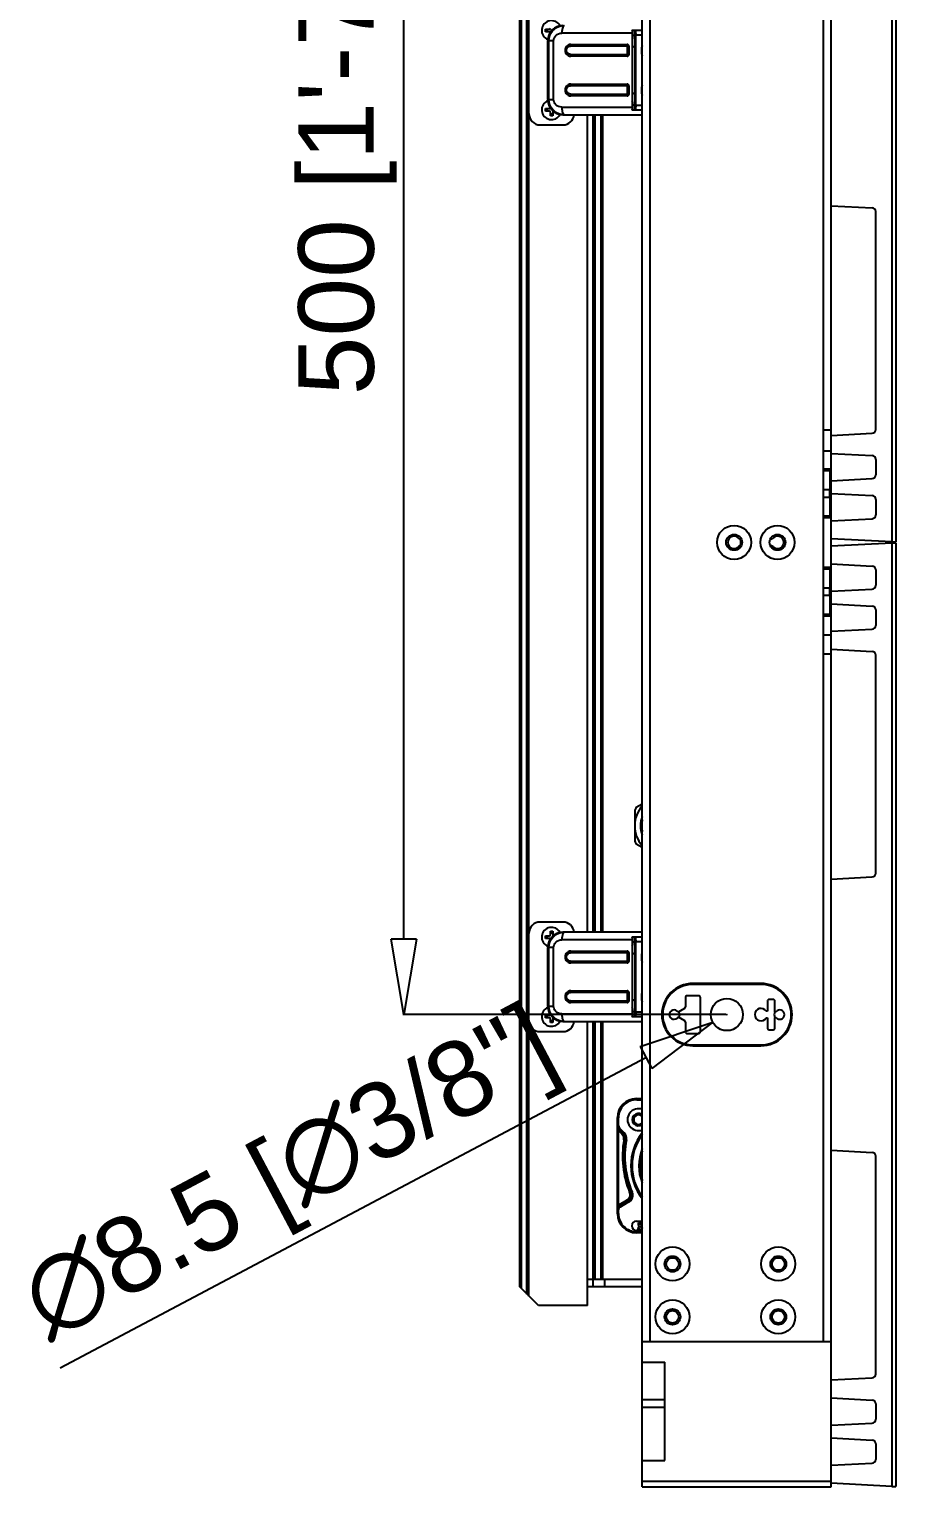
# Model space of a CAD drawing. Header units: millimetres. Extents: x -3132 to 28633, y 682 to 5849.
# Drawn here: x 1515.1 to 1744.4, y 1826.3 to 2212.1 of the extents above; entities that cross this region are included whole.
import ezdxf

# ---------------------------------------------------------------- set-up
doc = ezdxf.new("R2010")
doc.units = ezdxf.units.MM
doc.styles.get("Standard").update_dxf_attribs({"font": 'arial.ttf'})
doc.dimstyles.new('ISO_25-10', dxfattribs={"dimtxt": 20, "dimasz": 20, "dimexe": 0.3, "dimexo": 0.3, "dimgap": 2, "dimtad": 1, "dimrnd": 0.0001, "dimdsep": 46, "dimtxsty": 'Standard', "dimblk": 'CLOSEDBLANK', "dimcen": 0.1, "dimclrd": 256, "dimclre": 256, "dimclrt": 256, "dimadec": 0, "dimazin": 2, "dimtm": 1e-09, "dimtfac": 1, "dimtofl": 0, "dimtmove": 0, "dimatfit": 3, "dimldrblk": 'CLOSEDBLANK', "dimfxl": 1, "dimtolj": 1, "dimarcsym": 0})

# ---------------------------------------------------------------- blocks, each defined once
blk = doc.blocks.new('_ClosedBlank')
at = {"color": 0, "linetype": 'ByBlock', "lineweight": -2}
for p, q in [((-1, 0.167), (0, 0)), ((-1, 0.167), (-1, -0.167)), ((0, 0), (-1, -0.167))]:
    blk.add_line(p, q, dxfattribs=at)
blk = doc.blocks.new('*D207')
at = {"lineweight": -2, "transparency": 16777216}
for p, q in [((1699.41, 2451.26), (1613.93, 2451.26)), ((1614.23, 1971.26), (1614.23, 2431.26)), ((1699.41, 1951.26), (1613.93, 1951.26))]:
    blk.add_line(p, q, dxfattribs=at)
at = {"layer": 'Defpoints', "color": 0, "transparency": 16777216}
for p in [(1614.23, 2451.26), (1699.71, 2451.26), (1699.71, 1951.26)]:
    blk.add_point(p, dxfattribs=at)
at = {"lineweight": -2, "transparency": 16777216, "xscale": 20, "yscale": 20, "zscale": 20}
for p, rotation in [((1614.23, 2451.26), 90), ((1614.23, 1951.26), 270)]:
    blk.add_blockref('_ClosedBlank', p, dxfattribs=dict(at, rotation=rotation))
at = {"transparency": 16777216, "insert": (1599.29, 2201.26), "char_height": 20, "attachment_point": 5, "rotation": 90}
blk.add_mtext('\\A1;500 [1\'-7 5/8"]', dxfattribs=at)
blk = doc.blocks.new('*D212')
at = {"lineweight": -2, "transparency": 16777216}
for p, q in [((1699.61, 1951.26), (1699.81, 1951.26)), ((1699.71, 1951.16), (1699.71, 1951.36)), ((1523.3, 1857.76), (1678.28, 1939.9))]:
    blk.add_line(p, q, dxfattribs=at)
at = {"layer": 'Defpoints', "color": 0, "transparency": 16777216}
for p in [(1703.46, 1953.25), (1695.95, 1949.27)]:
    blk.add_point(p, dxfattribs=at)
at = {"lineweight": -2, "transparency": 16777216, "xscale": 20, "yscale": 20, "zscale": 20, "rotation": 27.92476315770075}
blk.add_blockref('_ClosedBlank', (1695.95, 1949.27), dxfattribs=at)
at = {"transparency": 16777216, "insert": (1584.86, 1907.53), "char_height": 20, "attachment_point": 5, "rotation": 27.9248}
blk.add_mtext('\\A1;∅8.5 [∅3/8"]', dxfattribs=at)

msp = doc.modelspace()

# ---------------------------------------------------------------- linework, layer by layer
at = {"linetype": 'Continuous'}
for p, q in [((1677.308, 1826.259), (1677.308, 2576.259)), ((1679.308, 2537.759), (1679.308, 1864.759)), ((1725.308, 1864.759), (1725.308, 2537.759)), ((1646.808, 1877.259), (1646.808, 2528.259)), ((1647.308, 1876.759), (1647.308, 2528.759)), ((1644.808, 2526.259), (1644.808, 1879.259)), ((1645.234, 2526.685), (1645.234, 1878.832)), ((1727.308, 2077.197), (1727.308, 2325.32)), ((1743.308, 2326.159), (1743.308, 2076.359)), ((1744.408, 2326.159), (1744.408, 2076.359)), ((1651.708, 2211.439), (1651.708, 2212.079)), ((1651.708, 2212.079), (1652.688, 2212.079)), ((1652.688, 2211.439), (1651.708, 2211.439)), ((1652.184, 2211.439), (1652.184, 2212.079)), ((1674.607, 2211.059), (1656.016, 2211.059)), ((1674.58, 2211.859), (1677.308, 2211.859)), ((1677.308, 2211.759), (1674.586, 2211.759)), ((1674.607, 2211.059), (1674.607, 2191.459)), ((1675.356, 2210.559), (1675.356, 2211.759)), ((1652.291, 2207.759), (1652.291, 2209.059)), ((1653.832, 2209.059), (1652.291, 2209.059)), ((1652.291, 2207.759), (1652.362, 2207.759)), ((1652.357, 2194.759), (1652.357, 2207.759)), ((1652.362, 2207.759), (1652.362, 2194.759)), ((1652.598, 2193.459), (1652.598, 2209.059)), ((1653.832, 2193.459), (1653.832, 2209.059)), ((1673.344, 2207.601), (1658.284, 2207.601)), ((1658.364, 2208.059), (1673.314, 2208.059)), ((1673.436, 2205.509), (1673.436, 2207.509)), ((1673.861, 2207.509), (1673.436, 2207.509)), ((1673.861, 2205.509), (1673.861, 2207.509)), ((1674.95, 2207.444), (1674.708, 2207.444)), ((1674.85, 2210.059), (1674.85, 2210.559)), ((1674.85, 2210.559), (1675.389, 2210.559)), ((1675.389, 2191.959), (1675.389, 2210.559)), ((1675.579, 2191.959), (1675.579, 2210.559)), ((1677.308, 2210.559), (1675.579, 2210.559)), ((1677.2, 2205.459), (1677.2, 2207.359)), ((1658.284, 2205.417), (1673.344, 2205.417)), ((1673.314, 2204.959), (1658.364, 2204.959)), ((1673.436, 2205.509), (1673.861, 2205.509)), ((1673.344, 2197.101), (1658.284, 2197.101)), ((1658.364, 2197.559), (1673.314, 2197.559)), ((1673.436, 2195.009), (1673.436, 2197.009)), ((1673.861, 2197.009), (1673.436, 2197.009)), ((1673.861, 2195.009), (1673.861, 2197.009)), ((1677.2, 2194.951), (1677.2, 2196.859)), ((1652.291, 2193.459), (1652.291, 2194.759)), ((1652.362, 2194.759), (1652.291, 2194.759)), ((1652.291, 2193.459), (1653.832, 2193.459)), ((1658.284, 2194.917), (1673.344, 2194.917)), ((1673.314, 2194.459), (1658.364, 2194.459)), ((1673.436, 2195.009), (1673.861, 2195.009)), ((1674.708, 2195.074), (1674.95, 2195.074)), ((1674.85, 2191.959), (1674.85, 2192.459)), ((1675.389, 2191.959), (1674.85, 2191.959)), ((1675.356, 2190.759), (1675.356, 2191.959)), ((1675.579, 2191.959), (1677.308, 2191.959)), ((1651.708, 2190.439), (1651.708, 2191.079)), ((1651.708, 2191.079), (1652.688, 2191.079)), ((1652.688, 2190.439), (1651.708, 2190.439)), ((1652.184, 2190.439), (1652.184, 2191.079)), ((1652.988, 2189.159), (1652.988, 2190.139)), ((1653.628, 2189.635), (1652.988, 2189.635)), ((1653.628, 2189.159), (1652.988, 2189.159)), ((1653.628, 2190.139), (1653.628, 2189.159)), ((1656.016, 2191.459), (1674.607, 2191.459)), ((1656.306, 2189.459), (1677.308, 2189.459)), ((1662.808, 1973.059), (1662.808, 2189.459)), ((1664.308, 1973.059), (1664.308, 2189.459)), ((1664.808, 1973.059), (1664.808, 2189.459)), ((1666.308, 2189.459), (1666.308, 1973.059)), ((1666.808, 2189.459), (1666.808, 1973.059)), ((1677.308, 2190.659), (1674.58, 2190.659)), ((1674.586, 2190.759), (1677.308, 2190.759)), ((1677.308, 2189.351), (1677.148, 2189.312)), ((1677.148, 2189.312), (1677.17, 2189.312)), ((1650.308, 2186.759), (1656.308, 2186.759)), ((1727.308, 2165.366), (1738.16, 2164.797)), ((1739.108, 2106.13), (1739.108, 2163.799)), ((1725.308, 2106.06), (1727.308, 2106.06)), ((1727.308, 2104.562), (1738.16, 2105.131)), ((1725.308, 2100.458), (1727.308, 2100.458)), ((1727.308, 2099.799), (1738.16, 2099.23)), ((1725.308, 2095.715), (1727.308, 2095.715)), ((1725.308, 2095.259), (1726.908, 2095.259)), ((1727.208, 2094.959), (1726.908, 2095.259)), ((1726.908, 2095.259), (1726.908, 2090.259)), ((1739.108, 2098.232), (1739.108, 2094.13)), ((1727.208, 2094.959), (1727.208, 2090.259)), ((1727.308, 2092.562), (1738.16, 2093.131)), ((1725.308, 2090.259), (1727.208, 2090.259)), ((1725.308, 2088.259), (1727.208, 2088.259)), ((1726.858, 2090.259), (1726.858, 2088.259)), ((1726.908, 2088.259), (1726.908, 2083.259)), ((1727.158, 2090.259), (1727.158, 2088.259)), ((1727.208, 2088.259), (1727.208, 2083.559)), ((1727.308, 2089.197), (1738.16, 2088.629)), ((1739.108, 2087.63), (1739.108, 2083.528)), ((1725.308, 2083.259), (1726.908, 2083.259)), ((1725.308, 2082.802), (1727.308, 2082.802)), ((1727.208, 2083.559), (1726.908, 2083.259)), ((1727.308, 2081.961), (1738.16, 2082.529)), ((1703.037, 2077.084), (1703.386, 2077.285)), ((1711.33, 2077.285), (1711.679, 2077.084)), ((1743.308, 2076.359), (1727.308, 2077.197)), ((1727.308, 2075.32), (1727.308, 2077.197)), ((1727.308, 2075.32), (1743.308, 2076.159)), ((1743.308, 2076.359), (1744.408, 2076.359)), ((1743.308, 2076.159), (1744.408, 2076.159)), ((1743.308, 2076.159), (1743.308, 1826.359)), ((1744.408, 2076.159), (1744.408, 1826.359)), ((1703.386, 2075.232), (1703.037, 2075.434)), ((1711.679, 2075.434), (1711.33, 2075.232)), ((1727.308, 1826.259), (1727.308, 2075.32)), ((1725.308, 2069.715), (1727.308, 2069.715)), ((1725.308, 2069.259), (1726.908, 2069.259)), ((1727.208, 2068.959), (1726.908, 2069.259)), ((1726.908, 2069.259), (1726.908, 2064.259)), ((1727.208, 2068.959), (1727.208, 2064.259)), ((1727.308, 2070.557), (1738.16, 2069.988)), ((1739.108, 2068.99), (1739.108, 2064.888)), ((1725.308, 2064.259), (1727.208, 2064.259)), ((1725.308, 2062.259), (1727.208, 2062.259)), ((1726.858, 2064.259), (1726.858, 2062.259)), ((1726.908, 2062.259), (1726.908, 2057.259)), ((1727.158, 2064.259), (1727.158, 2062.259)), ((1727.208, 2062.259), (1727.208, 2057.559)), ((1727.308, 2063.32), (1738.16, 2063.889)), ((1725.308, 2057.259), (1726.908, 2057.259)), ((1725.308, 2056.802), (1727.308, 2056.802)), ((1727.208, 2057.559), (1726.908, 2057.259)), ((1727.308, 2059.956), (1738.16, 2059.387)), ((1739.108, 2058.388), (1739.108, 2054.286)), ((1727.308, 2052.719), (1738.16, 2053.287)), ((1725.308, 2051.801), (1727.308, 2051.801)), ((1725.308, 2046.717), (1727.308, 2046.717)), ((1727.308, 2047.956), (1738.16, 2047.387)), ((1739.108, 1988.716), (1739.108, 2046.388)), ((1675.737, 2006.126), (1677.308, 2007.032)), ((1675.308, 2005.382), (1675.308, 1997.136)), ((1677.308, 1995.485), (1675.737, 1996.392)), ((1727.308, 1987.149), (1738.16, 1987.718)), ((1656.308, 1975.759), (1650.308, 1975.759)), ((1651.708, 1972.079), (1652.688, 1972.079)), ((1651.708, 1971.439), (1651.708, 1972.079)), ((1652.184, 1971.439), (1652.184, 1972.079)), ((1652.988, 1973.359), (1653.628, 1973.359)), ((1652.988, 1972.379), (1652.988, 1973.359)), ((1652.988, 1972.883), (1653.628, 1972.883)), ((1653.628, 1973.359), (1653.628, 1972.379)), ((1677.308, 1973.059), (1656.306, 1973.059)), ((1674.58, 1971.859), (1677.308, 1971.859)), ((1677.308, 1971.759), (1674.586, 1971.759)), ((1675.356, 1970.559), (1675.356, 1971.759)), ((1652.688, 1971.439), (1651.708, 1971.439)), ((1653.832, 1969.059), (1652.291, 1969.059)), ((1652.291, 1967.759), (1652.291, 1969.059)), ((1652.598, 1953.459), (1652.598, 1969.059)), ((1653.832, 1953.459), (1653.832, 1969.059)), ((1674.607, 1971.059), (1656.016, 1971.059)), ((1658.364, 1968.059), (1673.314, 1968.059)), ((1674.607, 1971.059), (1674.607, 1951.459)), ((1674.85, 1970.559), (1675.389, 1970.559)), ((1674.85, 1970.059), (1674.85, 1970.559)), ((1675.389, 1951.959), (1675.389, 1970.559)), ((1677.308, 1970.559), (1675.579, 1970.559)), ((1675.579, 1951.959), (1675.579, 1970.559)), ((1652.291, 1967.759), (1652.362, 1967.759)), ((1652.357, 1954.759), (1652.357, 1967.759)), ((1652.362, 1967.759), (1652.362, 1954.759)), ((1673.344, 1967.601), (1658.284, 1967.601)), ((1658.284, 1965.417), (1673.344, 1965.417)), ((1673.314, 1964.959), (1658.364, 1964.959)), ((1673.861, 1967.509), (1673.436, 1967.509)), ((1673.436, 1965.509), (1673.436, 1967.509)), ((1673.436, 1965.509), (1673.861, 1965.509)), ((1673.861, 1965.509), (1673.861, 1967.509)), ((1674.95, 1967.444), (1674.708, 1967.444)), ((1677.2, 1965.459), (1677.2, 1967.359)), ((1673.344, 1957.101), (1658.284, 1957.101)), ((1658.364, 1957.559), (1673.314, 1957.559)), ((1673.861, 1957.009), (1673.436, 1957.009)), ((1673.436, 1955.009), (1673.436, 1957.009)), ((1673.861, 1955.009), (1673.861, 1957.009)), ((1677.2, 1954.951), (1677.2, 1956.859)), ((1692.208, 1956.259), (1689.208, 1956.259)), ((1708.708, 1959.509), (1690.708, 1959.509)), ((1708.708, 1959.259), (1690.708, 1959.259)), ((1652.362, 1954.759), (1652.291, 1954.759)), ((1652.291, 1953.459), (1652.291, 1954.759)), ((1652.291, 1953.459), (1653.832, 1953.459)), ((1658.284, 1954.917), (1673.344, 1954.917)), ((1673.314, 1954.459), (1658.364, 1954.459)), ((1673.436, 1955.009), (1673.861, 1955.009)), ((1674.708, 1955.074), (1674.95, 1955.074)), ((1674.85, 1951.959), (1674.85, 1952.459)), ((1688.458, 1952.847), (1686.791, 1951.884)), ((1688.708, 1955.759), (1688.708, 1953.28)), ((1692.708, 1946.759), (1692.708, 1955.759)), ((1710.408, 1954.759), (1710.408, 1952.129)), ((1711.908, 1955.259), (1710.908, 1955.259)), ((1712.408, 1952.009), (1712.408, 1954.759)), ((1651.708, 1951.079), (1652.688, 1951.079)), ((1651.708, 1950.439), (1651.708, 1951.079)), ((1652.688, 1950.439), (1651.708, 1950.439)), ((1652.184, 1950.439), (1652.184, 1951.079)), ((1652.988, 1949.159), (1652.988, 1950.139)), ((1653.628, 1949.635), (1652.988, 1949.635)), ((1653.628, 1949.159), (1652.988, 1949.159)), ((1653.628, 1950.139), (1653.628, 1949.159)), ((1656.016, 1951.459), (1674.607, 1951.459)), ((1656.306, 1949.459), (1677.308, 1949.459)), ((1662.808, 1874.259), (1662.808, 1949.459)), ((1664.308, 1879.259), (1664.308, 1949.459)), ((1664.808, 1881.259), (1664.808, 1949.459)), ((1666.308, 1949.459), (1666.308, 1881.259)), ((1666.808, 1949.459), (1666.808, 1881.259)), ((1677.308, 1950.659), (1674.58, 1950.659)), ((1674.586, 1950.759), (1677.308, 1950.759)), ((1675.389, 1951.959), (1674.85, 1951.959)), ((1675.356, 1950.759), (1675.356, 1951.959)), ((1675.579, 1951.959), (1677.308, 1951.959)), ((1677.308, 1949.351), (1677.148, 1949.312)), ((1677.148, 1949.312), (1677.17, 1949.312)), ((1686.791, 1950.634), (1688.458, 1949.671)), ((1688.708, 1949.238), (1688.708, 1946.759)), ((1710.408, 1952.129), (1710.11, 1952.129)), ((1710.11, 1950.389), (1710.408, 1950.389)), ((1710.408, 1950.389), (1710.408, 1947.759)), ((1712.708, 1952.009), (1712.408, 1952.009)), ((1712.408, 1947.759), (1712.408, 1950.509)), ((1712.408, 1950.509), (1712.708, 1950.509)), ((1650.308, 1946.759), (1656.308, 1946.759)), ((1689.208, 1946.259), (1692.208, 1946.259)), ((1710.908, 1947.259), (1711.908, 1947.259)), ((1690.708, 1943.259), (1708.708, 1943.259)), ((1690.708, 1943.009), (1708.708, 1943.009)), ((1675.757, 1929.009), (1677.308, 1929.009)), ((1675.757, 1929.009), (1675.832, 1928.934)), ((1677.308, 1928.934), (1675.832, 1928.934)), ((1675.832, 1928.734), (1675.832, 1928.934)), ((1675.832, 1928.734), (1677.308, 1928.734)), ((1670.833, 1923.935), (1670.758, 1924.01)), ((1670.758, 1898.508), (1670.758, 1924.01)), ((1670.816, 1921.346), (1670.833, 1921.844)), ((1670.833, 1923.935), (1671.033, 1923.935)), ((1670.833, 1923.935), (1670.833, 1921.844)), ((1671.033, 1921.844), (1670.833, 1921.844)), ((1671.033, 1921.844), (1671.033, 1923.934)), ((1670.816, 1921.346), (1670.816, 1899.981)), ((1671.972, 1919.597), (1671.016, 1920.553)), ((1671.016, 1900.776), (1671.016, 1920.553)), ((1671.164, 1921.05), (1671.151, 1920.684)), ((1671.151, 1920.684), (1672.105, 1919.73)), ((1671.164, 1921.05), (1671.297, 1921.183)), ((1671.164, 1921.05), (1672.393, 1919.821)), ((1671.297, 1921.183), (1672.526, 1919.954)), ((1672.105, 1919.73), (1671.972, 1919.597)), ((1672.105, 1919.73), (1672.393, 1919.821)), ((1672.526, 1919.954), (1672.393, 1919.821)), ((1672.442, 1918.112), (1672.627, 1918.08)), ((1672.914, 1918.161), (1672.627, 1918.08)), ((1672.914, 1918.161), (1673.099, 1918.128)), ((1727.308, 1915.366), (1738.16, 1914.797)), ((1739.108, 1856.13), (1739.108, 1913.799)), ((1674.146, 1904.294), (1673.972, 1904.222)), ((1674.146, 1904.294), (1674.478, 1904.195)), ((1674.651, 1904.268), (1674.478, 1904.195)), ((1670.758, 1898.508), (1670.833, 1898.583)), ((1670.833, 1899.57), (1670.816, 1899.981)), ((1670.833, 1899.57), (1671.033, 1899.57)), ((1670.833, 1899.57), (1670.833, 1898.583)), ((1671.033, 1898.583), (1670.833, 1898.583)), ((1671.016, 1900.776), (1671.148, 1900.639)), ((1671.033, 1898.583), (1671.033, 1899.57)), ((1671.252, 1900.956), (1673.254, 1902.112)), ((1671.252, 1900.956), (1671.346, 1900.793)), ((1671.346, 1900.793), (1673.348, 1901.949)), ((1671.346, 1900.793), (1671.359, 1900.491)), ((1673.687, 1901.835), (1671.359, 1900.491)), ((1671.359, 1900.491), (1671.453, 1900.328)), ((1673.781, 1901.672), (1671.453, 1900.328)), ((1673.254, 1902.112), (1673.348, 1901.949)), ((1673.348, 1901.949), (1673.687, 1901.835)), ((1673.687, 1901.835), (1673.781, 1901.672)), ((1675.758, 1896.609), (1677.308, 1896.609)), ((1676.181, 1895.042), (1676.168, 1894.276)), ((1676.181, 1895.042), (1676.273, 1895.042)), ((1675.832, 1893.584), (1675.757, 1893.509)), ((1677.308, 1893.509), (1675.757, 1893.509)), ((1677.308, 1894.109), (1675.758, 1894.109)), ((1677.308, 1893.784), (1675.832, 1893.784)), ((1675.832, 1893.584), (1675.832, 1893.784)), ((1675.832, 1893.584), (1677.308, 1893.584)), ((1676.259, 1894.276), (1676.168, 1894.276)), ((1676.344, 1894.376), (1676.405, 1894.366)), ((1676.405, 1894.366), (1676.534, 1894.326)), ((1649.808, 1874.259), (1644.808, 1879.259)), ((1662.808, 1881.259), (1677.308, 1881.259)), ((1662.808, 1879.259), (1677.308, 1879.259)), ((1667.308, 1881.259), (1667.308, 1879.259)), ((1662.808, 1874.259), (1649.808, 1874.259)), ((1677.308, 1864.759), (1727.308, 1864.759)), ((1677.308, 1859.259), (1683.308, 1859.259)), ((1683.308, 1833.259), (1683.308, 1859.259)), ((1727.308, 1854.562), (1738.16, 1855.131)), ((1683.308, 1849.259), (1677.308, 1849.259)), ((1727.308, 1849.799), (1738.16, 1849.23)), ((1739.108, 1848.232), (1739.108, 1844.13)), ((1683.308, 1847.259), (1677.308, 1847.259)), ((1727.308, 1842.562), (1738.16, 1843.131)), ((1727.308, 1839.197), (1738.16, 1838.629)), ((1739.108, 1837.63), (1739.108, 1833.528)), ((1677.308, 1833.259), (1683.308, 1833.259)), ((1727.308, 1831.961), (1738.16, 1832.529)), ((1677.308, 1827.759), (1727.308, 1827.759)), ((1677.308, 1826.259), (1727.308, 1826.259)), ((1743.308, 1826.359), (1727.308, 1827.197)), ((1743.308, 1826.359), (1744.408, 1826.359))]:
    msp.add_line(p, q, dxfattribs=at)
for points in [[(1652.598, 2209.059), (1652.657, 2209.74), (1652.84, 2210.417), (1653.147, 2211.066), (1653.543, 2211.621), (1654.042, 2212.114), (1654.633, 2212.523), (1655.263, 2212.813), (1655.947, 2212.996), (1656.666, 2213.059)], [(1653.832, 2209.059), (1653.867, 2209.415), (1653.976, 2209.772), (1654.161, 2210.114), (1654.413, 2210.416), (1654.734, 2210.677), (1655.115, 2210.88), (1655.544, 2211.011), (1656.016, 2211.059)], [(1656.666, 2213.059), (1656.522, 2213.009), (1656.388, 2212.867), (1656.267, 2212.639), (1656.164, 2212.331), (1656.084, 2211.949), (1656.033, 2211.518), (1656.016, 2211.059)], [(1674.58, 2211.859), (1674.595, 2211.601), (1674.604, 2211.332), (1674.607, 2211.059)], [(1675.389, 2211.759), (1675.432, 2211.729), (1675.472, 2211.639), (1675.507, 2211.497), (1675.537, 2211.308), (1675.56, 2211.081), (1675.574, 2210.827), (1675.579, 2210.559)], [(1658.364, 2208.059), (1658.033, 2208.02), (1657.716, 2207.905), (1657.429, 2207.717), (1657.197, 2207.474), (1657.02, 2207.179), (1656.911, 2206.853), (1656.874, 2206.51), (1656.91, 2206.168), (1657.018, 2205.844), (1657.192, 2205.55), (1657.425, 2205.304), (1657.713, 2205.114), (1658.033, 2204.997), (1658.364, 2204.959)], [(1658.284, 2205.417), (1658.029, 2205.449), (1657.789, 2205.543), (1657.579, 2205.694), (1657.411, 2205.89), (1657.293, 2206.121), (1657.232, 2206.376), (1657.232, 2206.637), (1657.291, 2206.89), (1657.408, 2207.123), (1657.575, 2207.321), (1657.786, 2207.473), (1658.028, 2207.568), (1658.284, 2207.601)], [(1658.364, 2208.059), (1658.332, 2207.983), (1658.306, 2207.877), (1658.29, 2207.746), (1658.284, 2207.601)], [(1673.344, 2207.601), (1673.342, 2207.743), (1673.336, 2207.872), (1673.326, 2207.981), (1673.314, 2208.059)], [(1673.861, 2207.509), (1673.842, 2207.651), (1673.788, 2207.784), (1673.702, 2207.897), (1673.589, 2207.984), (1673.457, 2208.04), (1673.314, 2208.059)], [(1673.344, 2207.601), (1673.379, 2207.594), (1673.409, 2207.574), (1673.429, 2207.544), (1673.436, 2207.509)], [(1677.308, 2207.65), (1677.286, 2207.628), (1677.222, 2207.501), (1677.2, 2207.359)], [(1658.284, 2205.417), (1658.289, 2205.275), (1658.305, 2205.146), (1658.331, 2205.037), (1658.364, 2204.959)], [(1673.314, 2204.959), (1673.456, 2204.978), (1673.588, 2205.033), (1673.7, 2205.12), (1673.787, 2205.233), (1673.842, 2205.366), (1673.861, 2205.509)], [(1673.314, 2204.959), (1673.326, 2205.035), (1673.336, 2205.141), (1673.342, 2205.272), (1673.344, 2205.417)], [(1673.436, 2205.509), (1673.429, 2205.474), (1673.409, 2205.444), (1673.379, 2205.424), (1673.344, 2205.417)], [(1677.2, 2205.459), (1677.222, 2205.317), (1677.286, 2205.189), (1677.308, 2205.167)], [(1658.364, 2197.559), (1658.033, 2197.52), (1657.716, 2197.405), (1657.429, 2197.217), (1657.197, 2196.974), (1657.02, 2196.679), (1656.911, 2196.353), (1656.874, 2196.01), (1656.91, 2195.668), (1657.018, 2195.344), (1657.192, 2195.05), (1657.425, 2194.804), (1657.713, 2194.614), (1658.033, 2194.497), (1658.364, 2194.459)], [(1658.284, 2194.917), (1658.029, 2194.949), (1657.789, 2195.043), (1657.579, 2195.194), (1657.411, 2195.39), (1657.293, 2195.621), (1657.232, 2195.876), (1657.232, 2196.137), (1657.291, 2196.39), (1657.408, 2196.623), (1657.575, 2196.821), (1657.786, 2196.973), (1658.028, 2197.068), (1658.284, 2197.101)], [(1658.364, 2197.559), (1658.332, 2197.483), (1658.306, 2197.377), (1658.29, 2197.246), (1658.284, 2197.101)], [(1673.344, 2197.101), (1673.342, 2197.243), (1673.336, 2197.372), (1673.326, 2197.481), (1673.314, 2197.559)], [(1673.861, 2197.009), (1673.842, 2197.151), (1673.788, 2197.284), (1673.702, 2197.397), (1673.589, 2197.484), (1673.457, 2197.54), (1673.314, 2197.559)], [(1673.344, 2197.101), (1673.379, 2197.094), (1673.409, 2197.074), (1673.429, 2197.044), (1673.436, 2197.009)], [(1677.308, 2197.15), (1677.286, 2197.128), (1677.222, 2197.001), (1677.2, 2196.859)], [(1656.666, 2189.459), (1655.952, 2189.521), (1655.27, 2189.702), (1654.641, 2189.99), (1654.044, 2190.401), (1653.541, 2190.899), (1653.144, 2191.459), (1652.837, 2192.109), (1652.656, 2192.784), (1652.598, 2193.459)], [(1656.016, 2191.459), (1655.553, 2191.505), (1655.125, 2191.633), (1654.741, 2191.836), (1654.414, 2192.1), (1654.159, 2192.407), (1653.973, 2192.753), (1653.865, 2193.11), (1653.832, 2193.459)], [(1658.284, 2194.917), (1658.289, 2194.775), (1658.305, 2194.646), (1658.331, 2194.537), (1658.364, 2194.459)], [(1673.314, 2194.459), (1673.456, 2194.478), (1673.588, 2194.533), (1673.7, 2194.62), (1673.787, 2194.733), (1673.842, 2194.866), (1673.861, 2195.009)], [(1673.314, 2194.459), (1673.326, 2194.535), (1673.336, 2194.641), (1673.342, 2194.772), (1673.344, 2194.917)], [(1673.436, 2195.009), (1673.429, 2194.974), (1673.409, 2194.944), (1673.379, 2194.924), (1673.344, 2194.917)], [(1675.579, 2191.959), (1675.574, 2191.691), (1675.56, 2191.437), (1675.537, 2191.21), (1675.507, 2191.021), (1675.472, 2190.878), (1675.432, 2190.789), (1675.389, 2190.759)], [(1677.2, 2194.951), (1677.224, 2194.811), (1677.289, 2194.686), (1677.308, 2194.667)], [(1656.016, 2191.459), (1656.032, 2191.016), (1656.078, 2190.605), (1656.152, 2190.233), (1656.253, 2189.915), (1656.377, 2189.668), (1656.517, 2189.512), (1656.666, 2189.459)], [(1674.607, 2191.459), (1674.604, 2191.185), (1674.595, 2190.917), (1674.58, 2190.659)], [(1652.598, 1969.059), (1652.657, 1969.74), (1652.84, 1970.417), (1653.147, 1971.066), (1653.543, 1971.621), (1654.042, 1972.114), (1654.633, 1972.523), (1655.263, 1972.813), (1655.947, 1972.996), (1656.666, 1973.059)], [(1656.666, 1973.059), (1656.522, 1973.009), (1656.388, 1972.867), (1656.267, 1972.639), (1656.164, 1972.331), (1656.084, 1971.949), (1656.033, 1971.518), (1656.016, 1971.059)], [(1674.58, 1971.859), (1674.595, 1971.601), (1674.604, 1971.332), (1674.607, 1971.059)], [(1675.389, 1971.759), (1675.432, 1971.729), (1675.472, 1971.639), (1675.507, 1971.497), (1675.537, 1971.308), (1675.56, 1971.081), (1675.574, 1970.827), (1675.579, 1970.559)], [(1653.832, 1969.059), (1653.867, 1969.415), (1653.976, 1969.772), (1654.161, 1970.114), (1654.413, 1970.416), (1654.734, 1970.677), (1655.115, 1970.88), (1655.544, 1971.011), (1656.016, 1971.059)], [(1658.364, 1968.059), (1658.033, 1968.02), (1657.716, 1967.905), (1657.429, 1967.717), (1657.197, 1967.474), (1657.02, 1967.179), (1656.911, 1966.853), (1656.874, 1966.51), (1656.91, 1966.168), (1657.018, 1965.844), (1657.192, 1965.55), (1657.425, 1965.304), (1657.713, 1965.114), (1658.033, 1964.997), (1658.364, 1964.959)], [(1658.364, 1968.059), (1658.332, 1967.983), (1658.306, 1967.877), (1658.29, 1967.746), (1658.284, 1967.601)], [(1673.861, 1967.509), (1673.842, 1967.651), (1673.788, 1967.784), (1673.702, 1967.897), (1673.589, 1967.984), (1673.457, 1968.04), (1673.314, 1968.059)], [(1673.344, 1967.601), (1673.342, 1967.743), (1673.336, 1967.872), (1673.326, 1967.981), (1673.314, 1968.059)], [(1658.284, 1965.417), (1658.029, 1965.449), (1657.789, 1965.543), (1657.579, 1965.694), (1657.411, 1965.89), (1657.293, 1966.121), (1657.232, 1966.376), (1657.232, 1966.637), (1657.291, 1966.89), (1657.408, 1967.123), (1657.575, 1967.321), (1657.786, 1967.473), (1658.028, 1967.568), (1658.284, 1967.601)], [(1658.284, 1965.417), (1658.289, 1965.275), (1658.305, 1965.146), (1658.331, 1965.037), (1658.364, 1964.959)], [(1673.314, 1964.959), (1673.456, 1964.978), (1673.588, 1965.033), (1673.7, 1965.12), (1673.787, 1965.233), (1673.842, 1965.366), (1673.861, 1965.509)], [(1673.314, 1964.959), (1673.326, 1965.035), (1673.336, 1965.141), (1673.342, 1965.272), (1673.344, 1965.417)], [(1673.344, 1967.601), (1673.379, 1967.594), (1673.409, 1967.574), (1673.429, 1967.544), (1673.436, 1967.509)], [(1673.436, 1965.509), (1673.429, 1965.474), (1673.409, 1965.444), (1673.379, 1965.424), (1673.344, 1965.417)], [(1677.308, 1967.65), (1677.286, 1967.628), (1677.222, 1967.501), (1677.2, 1967.359)], [(1677.2, 1965.459), (1677.222, 1965.317), (1677.286, 1965.189), (1677.308, 1965.167)], [(1658.364, 1957.559), (1658.033, 1957.52), (1657.716, 1957.405), (1657.429, 1957.217), (1657.197, 1956.974), (1657.02, 1956.679), (1656.911, 1956.353), (1656.874, 1956.01), (1656.91, 1955.668), (1657.018, 1955.344), (1657.192, 1955.05), (1657.425, 1954.804), (1657.713, 1954.614), (1658.033, 1954.497), (1658.364, 1954.459)], [(1658.284, 1954.917), (1658.029, 1954.949), (1657.789, 1955.043), (1657.579, 1955.194), (1657.411, 1955.39), (1657.293, 1955.621), (1657.232, 1955.876), (1657.232, 1956.137), (1657.291, 1956.39), (1657.408, 1956.623), (1657.575, 1956.821), (1657.786, 1956.973), (1658.028, 1957.068), (1658.284, 1957.101)], [(1658.364, 1957.559), (1658.332, 1957.483), (1658.306, 1957.377), (1658.29, 1957.246), (1658.284, 1957.101)], [(1673.861, 1957.009), (1673.842, 1957.151), (1673.788, 1957.284), (1673.702, 1957.397), (1673.589, 1957.484), (1673.457, 1957.54), (1673.314, 1957.559)], [(1673.344, 1957.101), (1673.342, 1957.243), (1673.336, 1957.372), (1673.326, 1957.481), (1673.314, 1957.559)], [(1673.344, 1957.101), (1673.379, 1957.094), (1673.409, 1957.074), (1673.429, 1957.044), (1673.436, 1957.009)], [(1677.308, 1957.15), (1677.286, 1957.128), (1677.222, 1957.001), (1677.2, 1956.859)], [(1656.666, 1949.459), (1655.952, 1949.521), (1655.27, 1949.702), (1654.641, 1949.99), (1654.044, 1950.401), (1653.541, 1950.899), (1653.144, 1951.459), (1652.837, 1952.109), (1652.656, 1952.784), (1652.598, 1953.459)], [(1656.016, 1951.459), (1655.553, 1951.505), (1655.125, 1951.633), (1654.741, 1951.836), (1654.414, 1952.1), (1654.159, 1952.407), (1653.973, 1952.753), (1653.865, 1953.11), (1653.832, 1953.459)], [(1658.284, 1954.917), (1658.289, 1954.775), (1658.305, 1954.646), (1658.331, 1954.537), (1658.364, 1954.459)], [(1673.314, 1954.459), (1673.456, 1954.478), (1673.588, 1954.533), (1673.7, 1954.62), (1673.787, 1954.733), (1673.842, 1954.866), (1673.861, 1955.009)], [(1673.314, 1954.459), (1673.326, 1954.535), (1673.336, 1954.641), (1673.342, 1954.772), (1673.344, 1954.917)], [(1673.436, 1955.009), (1673.429, 1954.974), (1673.409, 1954.944), (1673.379, 1954.924), (1673.344, 1954.917)], [(1677.2, 1954.951), (1677.224, 1954.811), (1677.289, 1954.686), (1677.308, 1954.667)], [(1656.016, 1951.459), (1656.032, 1951.016), (1656.078, 1950.605), (1656.152, 1950.233), (1656.253, 1949.915), (1656.377, 1949.668), (1656.517, 1949.512), (1656.666, 1949.459)], [(1674.607, 1951.459), (1674.604, 1951.185), (1674.595, 1950.917), (1674.58, 1950.659)], [(1675.579, 1951.959), (1675.574, 1951.691), (1675.56, 1951.437), (1675.537, 1951.21), (1675.507, 1951.021), (1675.472, 1950.878), (1675.432, 1950.789), (1675.389, 1950.759)], [(1670.833, 1923.935), (1670.929, 1924.91), (1671.214, 1925.848), (1671.676, 1926.712), (1672.297, 1927.47), (1673.055, 1928.091), (1673.919, 1928.553), (1674.857, 1928.838), (1675.832, 1928.934)], [(1671.164, 1921.05), (1670.982, 1921.283), (1670.871, 1921.552), (1670.833, 1921.844)], [(1671.033, 1921.844), (1671.067, 1921.587), (1671.156, 1921.369), (1671.297, 1921.183)], [(1670.878, 1921.066), (1670.845, 1921.158), (1670.824, 1921.251), (1670.816, 1921.346)], [(1670.853, 1921.005), (1670.833, 1921.117), (1670.82, 1921.231), (1670.816, 1921.346)], [(1670.878, 1921.066), (1670.876, 1921.046), (1670.867, 1921.026), (1670.853, 1921.005)], [(1671.016, 1920.553), (1670.951, 1920.694), (1670.898, 1920.839), (1670.853, 1921.005)], [(1671.151, 1920.684), (1671.046, 1920.8), (1670.955, 1920.924), (1670.878, 1921.066)], [(1671.151, 1920.684), (1671.12, 1920.655), (1671.016, 1920.553)], [(1672.442, 1918.112), (1672.465, 1918.313), (1672.464, 1918.516), (1672.439, 1918.716), (1672.39, 1918.912), (1672.317, 1919.101), (1672.222, 1919.279), (1672.107, 1919.445), (1671.972, 1919.597)], [(1672.105, 1919.73), (1672.366, 1919.4), (1672.566, 1918.968), (1672.652, 1918.492), (1672.627, 1918.08)], [(1672.914, 1918.161), (1672.943, 1918.612), (1672.862, 1919.056), (1672.675, 1919.467), (1672.393, 1919.821)], [(1673.099, 1918.128), (1673.128, 1918.629), (1673.038, 1919.112), (1672.836, 1919.56), (1672.526, 1919.954)], [(1673.254, 1902.112), (1673.594, 1902.366), (1673.849, 1902.674), (1674.021, 1903.031), (1674.101, 1903.419), (1674.086, 1903.817), (1673.972, 1904.222)], [(1674.146, 1904.294), (1674.267, 1903.849), (1674.281, 1903.401), (1674.19, 1902.969), (1673.998, 1902.572), (1673.714, 1902.226), (1673.348, 1901.949)], [(1673.687, 1901.835), (1674.069, 1902.115), (1674.359, 1902.463), (1674.55, 1902.863), (1674.636, 1903.297), (1674.613, 1903.746), (1674.478, 1904.195)], [(1673.781, 1901.672), (1674.201, 1901.987), (1674.514, 1902.369), (1674.724, 1902.815), (1674.818, 1903.295), (1674.794, 1903.779), (1674.651, 1904.268)], [(1670.816, 1899.981), (1670.82, 1900.097), (1670.832, 1900.21), (1670.851, 1900.319)], [(1670.816, 1899.981), (1670.824, 1900.077), (1670.843, 1900.167), (1670.876, 1900.257)], [(1670.833, 1899.57), (1670.87, 1899.851), (1670.972, 1900.102), (1671.13, 1900.314), (1671.359, 1900.491)], [(1675.832, 1893.584), (1674.857, 1893.68), (1673.919, 1893.965), (1673.055, 1894.427), (1672.297, 1895.048), (1671.676, 1895.806), (1671.214, 1896.67), (1670.929, 1897.608), (1670.833, 1898.583)], [(1670.851, 1900.319), (1670.896, 1900.489), (1670.952, 1900.641), (1671.016, 1900.776)], [(1670.876, 1900.257), (1670.874, 1900.277), (1670.865, 1900.297), (1670.851, 1900.319)], [(1670.876, 1900.257), (1670.953, 1900.402), (1671.046, 1900.528), (1671.148, 1900.639)], [(1671.252, 1900.956), (1671.169, 1900.903), (1671.09, 1900.843), (1671.016, 1900.776)], [(1671.453, 1900.328), (1671.283, 1900.197), (1671.15, 1900.02), (1671.064, 1899.807), (1671.033, 1899.57)], [(1671.346, 1900.793), (1671.277, 1900.748), (1671.211, 1900.696), (1671.148, 1900.639)], [(1676.391, 1896.245), (1676.297, 1896.123), (1676.239, 1895.981), (1676.217, 1895.817)], [(1676.217, 1895.817), (1676.239, 1895.631), (1676.31, 1895.474), (1676.429, 1895.345)], [(1676.474, 1894.583), (1676.372, 1894.723), (1676.304, 1894.879), (1676.273, 1895.042)], [(1676.878, 1896.419), (1676.747, 1896.411), (1676.636, 1896.387), (1676.541, 1896.351), (1676.46, 1896.304), (1676.391, 1896.245)], [(1676.429, 1895.345), (1676.533, 1895.269), (1676.652, 1895.2), (1676.787, 1895.137)], [(1676.887, 1894.382), (1676.74, 1894.404), (1676.598, 1894.472), (1676.474, 1894.583)], [(1676.565, 1896.032), (1676.576, 1896.102), (1676.606, 1896.169), (1676.655, 1896.227)], [(1676.7, 1895.768), (1676.625, 1895.842), (1676.579, 1895.933), (1676.565, 1896.032)], [(1676.655, 1896.227), (1676.72, 1896.274), (1676.803, 1896.303), (1676.897, 1896.313)], [(1677.026, 1895.599), (1676.909, 1895.651), (1676.799, 1895.706), (1676.7, 1895.768)], [(1676.787, 1895.137), (1676.906, 1895.084), (1677.011, 1895.033), (1677.105, 1894.981)], [(1677.178, 1896.368), (1677.082, 1896.396), (1676.983, 1896.413), (1676.878, 1896.419)], [(1676.897, 1896.313), (1677.033, 1896.295), (1677.157, 1896.241), (1677.261, 1896.154)], [(1677.308, 1895.451), (1677.282, 1895.469), (1677.162, 1895.536), (1677.026, 1895.599)], [(1677.105, 1894.981), (1677.196, 1894.909), (1677.257, 1894.816), (1677.276, 1894.711)], [(1676.259, 1894.276), (1676.268, 1894.315), (1676.284, 1894.347), (1676.31, 1894.369), (1676.344, 1894.376)], [(1676.534, 1894.326), (1676.636, 1894.299), (1676.746, 1894.282), (1676.862, 1894.276)], [(1676.862, 1894.276), (1677.009, 1894.285), (1677.135, 1894.31), (1677.244, 1894.35), (1677.308, 1894.385)], [(1677.155, 1894.469), (1677.075, 1894.421), (1676.984, 1894.392), (1676.887, 1894.382)]]:
    msp.add_lwpolyline(points, dxfattribs=at)
for centre, radius in [((1701.608, 2076.259), 4.5), ((1713.108, 2076.259), 4.5), ((1701.608, 2076.259), 2.1), ((1713.108, 2076.259), 2.1), ((1699.708, 1951.259), 4.25), ((1685.308, 1885.259), 4.5), ((1685.308, 1885.259), 2.1), ((1685.308, 1885.259), 1.65), ((1713.308, 1885.259), 4.5), ((1713.308, 1885.259), 2.1), ((1713.308, 1885.259), 1.65), ((1685.308, 1871.259), 4.5), ((1713.308, 1871.259), 4.5), ((1685.308, 1871.259), 2.1), ((1685.308, 1871.259), 1.65), ((1713.308, 1871.259), 2.1), ((1713.308, 1871.259), 1.65)]:
    msp.add_circle(centre, radius, dxfattribs=at)
for centre, radius, start, end in [((1653.308, 2211.759), 2.6, 28.3024, 247.53877), ((1652.688, 2212.379), 0.3, 270, 0), ((1652.688, 2211.139), 0.3, 21.94214, 90), ((1674.708, 2208.244), 0.8, 262.64715, 270), ((1674.95, 2208.244), 0.8, 270, 303.56598), ((1653.308, 2190.759), 2.6, 112.40371, 331.5636), ((1674.708, 2194.274), 0.8, 90, 97.35285), ((1674.95, 2194.274), 0.8, 56.43402, 90), ((1650.308, 2189.759), 3, 180, 270), ((1652.688, 2191.379), 0.3, 270, 337.53135), ((1652.688, 2190.139), 0.3, 0, 90), ((1653.928, 2190.139), 0.3, 126.45801, 180), ((1656.308, 2189.759), 3, 270, 354.22199), ((1677.527, 2189.403), 0.39, 193.55178, 235.45851), ((1738.108, 2163.799), 1, 0, 87), ((1738.108, 2106.13), 1, 273, 0), ((1738.108, 2098.232), 1, 0, 87), ((1738.108, 2094.13), 1, 273, 0), ((1738.108, 2087.63), 1, 0, 87), ((1738.108, 2083.528), 1, 273, 0), ((1701.608, 2076.259), 1.65, 30, 330), ((1701.308, 2076.259), 2.1, 334.47771, 25.79844), ((1713.108, 2076.259), 1.65, 210, 150), ((1738.108, 2068.99), 1, 0, 87), ((1738.108, 2064.888), 1, 273, 0), ((1738.108, 2058.388), 1, 0, 87), ((1738.108, 2054.286), 1, 273, 0), ((1738.108, 2046.388), 1, 0, 87), ((1683.308, 2001.259), 8, 138.72809, 179.61505), ((1683.308, 2001.259), 9, 147.26604, 152.73396), ((1683.308, 2001.259), 6.5, 157.7535, 202.24327), ((1683.308, 2001.259), 6.2, 165.7705, 194.25691), ((1683.308, 2001.259), 8, 180, 221.27003), ((1683.308, 2001.259), 9, 207.26604, 212.73396), ((1738.108, 1988.716), 1, 273, 0), ((1650.308, 1972.759), 3, 90, 180), ((1656.308, 1972.759), 3, 5.77802, 90), ((1653.308, 1971.759), 2.6, 28.3024, 247.53877), ((1652.688, 1972.379), 0.3, 270, 0), ((1653.928, 1972.379), 0.3, 180, 234.32055), ((1652.688, 1971.139), 0.3, 21.94214, 90), ((1674.708, 1968.244), 0.8, 262.64715, 270), ((1674.95, 1968.244), 0.8, 270, 303.56598), ((1690.708, 1951.259), 8.25, 90, 270), ((1690.708, 1951.259), 8, 90, 270), ((1689.208, 1955.759), 0.5, 90, 180), ((1692.208, 1955.759), 0.5, 0, 90), ((1708.708, 1951.259), 8.25, 270, 90), ((1708.708, 1951.259), 8, 270, 90), ((1653.308, 1950.759), 2.6, 112.40371, 331.5636), ((1674.708, 1954.274), 0.8, 90, 97.35285), ((1674.95, 1954.274), 0.8, 56.43402, 90), ((1685.708, 1951.259), 1.25, 30, 330), ((1688.208, 1953.28), 0.5, 300, 0), ((1708.708, 1951.259), 1.65, 31.82137, 328.17863), ((1710.908, 1954.759), 0.5, 90, 180), ((1711.908, 1954.759), 0.5, 0, 90), ((1713.708, 1951.259), 1.25, 216.8699, 143.1301), ((1650.308, 1949.759), 3, 180, 270), ((1652.688, 1951.379), 0.3, 270, 337.53135), ((1652.688, 1950.139), 0.3, 0, 90), ((1653.928, 1950.139), 0.3, 126.45801, 180), ((1656.308, 1949.759), 3, 270, 354.22199), ((1677.527, 1949.403), 0.39, 193.55178, 235.45851), ((1685.708, 1951.259), 1.5, 330.63082, 30), ((1688.208, 1949.238), 0.5, 0, 60), ((1713.708, 1951.259), 1.5, 149.91871, 210.08129), ((1689.208, 1946.759), 0.5, 180, 270), ((1692.208, 1946.759), 0.5, 270, 0), ((1710.908, 1947.759), 0.5, 180, 270), ((1711.908, 1947.759), 0.5, 270, 0), ((1675.832, 1923.935), 4.799, 89.99505, 180.00495), ((1676.308, 1923.459), 2.9, 69.70016, 290.30344), ((1676.308, 1923.459), 1.65, 52.31841, 307.68159), ((1676.308, 1923.459), 1.25, 36.2117, 323.7883), ((1697.212, 1913.811), 25.14, 170.14946, 202.42178), ((1697.212, 1913.811), 24.952, 170.14946, 202.42178), ((1697.212, 1913.811), 24.684, 169.84985, 202.92807), ((1697.212, 1913.811), 24.496, 169.84985, 202.92807), ((1688.508, 1911.259), 14.2, 142.27494, 217.73517), ((1688.508, 1911.259), 14.104, 142.74746, 217.23984), ((1688.508, 1911.259), 13.904, 143.66814, 216.29314), ((1688.508, 1911.259), 12.105, 158.05572, 201.9125), ((1688.508, 1911.259), 11.905, 160.55711, 199.61679), ((1688.508, 1911.259), 11.868, 160.94881, 198.95677), ((1738.108, 1913.799), 1, 0, 87), ((1675.832, 1898.583), 4.799, 179.99505, 270.00495), ((1675.758, 1895.359), 1.25, 90, 270), ((1738.108, 1856.13), 1, 273, 0), ((1738.108, 1848.232), 1, 0, 87), ((1738.108, 1844.13), 1, 273, 0), ((1738.108, 1837.63), 1, 0, 87), ((1738.108, 1833.528), 1, 273, 0)]:
    msp.add_arc(centre, radius, start, end, dxfattribs=at)
for centre, major_axis, ratio, start_param, end_param in [((1656.306, 2209.059), (-4.015, 0), 0.9961947, 4.712389, 6.2831853), ((1674.85, 2210.559), (1.214, 0), 0.9888678, 1.5707963, 1.788971), ((1673.839, 2210.059), (1.011, 0), 0.9888678, -0.7020807, 0), ((1656.306, 2193.459), (-4.015, 0), 0.9961947, 6.2831853, 7.8539816), ((1673.839, 2192.459), (1.011, 0), 0.9888678, 0, 0.704911), ((1674.85, 2191.959), (1.214, 0), 0.9888678, -1.7888534, -1.5707963), ((1656.306, 1969.059), (-4.015, 0), 0.9961947, 4.712389, 6.2831853), ((1674.85, 1970.559), (1.214, 0), 0.9888678, 1.5707963, 1.788971), ((1673.839, 1970.059), (1.011, 0), 0.9888678, -0.7020807, 0), ((1656.306, 1953.459), (-4.015, 0), 0.9961947, 6.2831853, 7.8539816), ((1673.839, 1952.459), (1.011, 0), 0.9888678, 0, 0.704911), ((1674.85, 1951.959), (1.214, 0), 0.9888678, -1.7888534, -1.5707963), ((1675.759, 1924.008), (-3.537, 3.537), 0.9996955, -0.7852459, 0.7852459), ((1675.759, 1898.51), (-3.537, -3.537), 0.9996955, -0.7852459, 0.7852459)]:
    msp.add_ellipse(centre, major_axis=major_axis, ratio=ratio, start_param=start_param, end_param=end_param, dxfattribs=at)

# ---------------------------------------------------------------- dimensions: what is measured, and where the dimension line sits
dim = msp.add_linear_dim(base=(1614.234, 2451.259), p1=(1699.708, 1951.259), p2=(1699.708, 2451.259), angle=90, dimstyle='ISO_25-10')
dim.commit()
dim.dimension.update_dxf_attribs({"geometry": '*D207', "text_midpoint": (1599.287, 2201.259)})
dim = msp.add_diameter_dim_2p(p1=(1703.463, 1953.249), p2=(1695.953, 1949.269), dimstyle='ISO_25-10')
dim.commit()
dim.dimension.update_dxf_attribs({"geometry": '*D212', "text_midpoint": (1584.863, 1907.528)})

doc.saveas('drawing.dxf')
